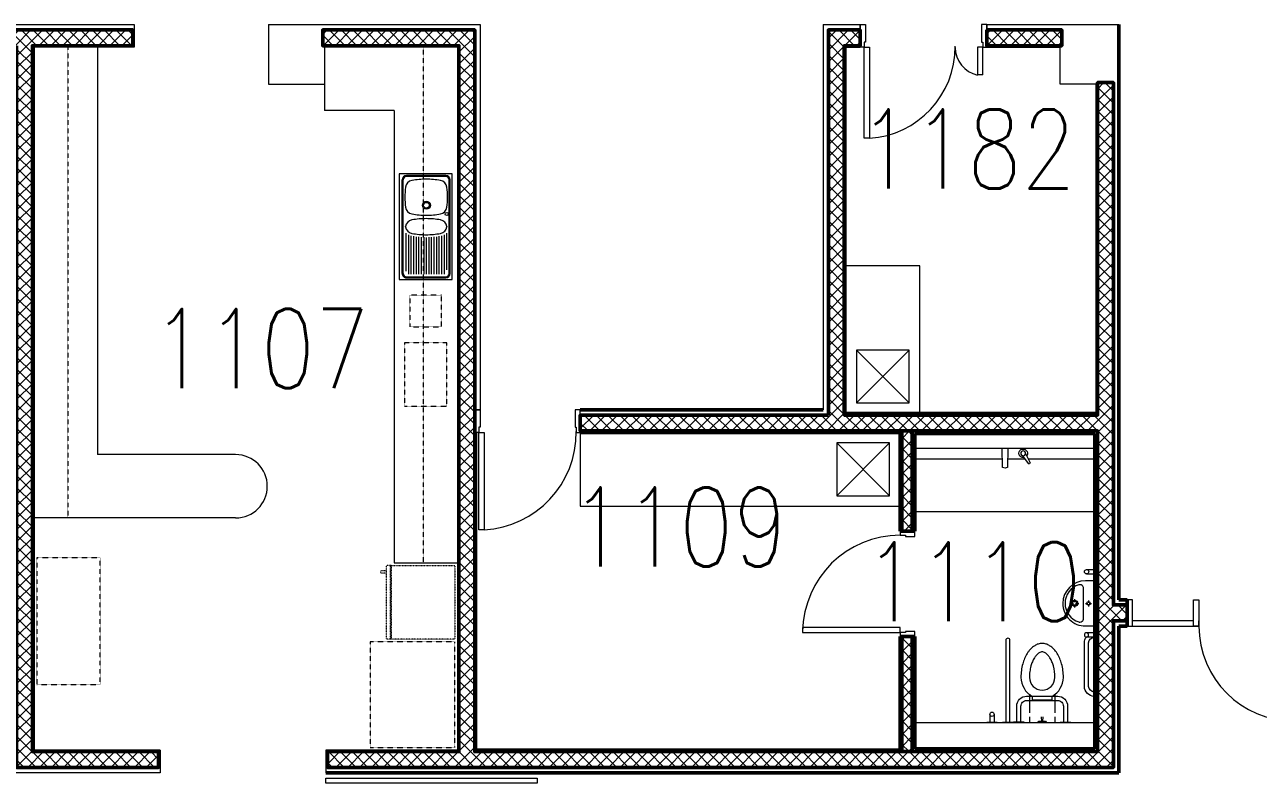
# Model space of a CAD drawing. Header units: inches. Extents: x 13084 to 220150, y 6494 to 167180.
# Drawn here: x 173041 to 184728, y 149740 to 156930 of the extents above; entities that cross this region are included whole.
import ezdxf
from ezdxf.enums import TextEntityAlignment as Align

# ---------------------------------------------------------------- set-up
doc = ezdxf.new("R2010")
doc.units = ezdxf.units.IN
doc.header["$MEASUREMENT"] = 0
doc.linetypes.add('Ground Floor$0$HIDDEN', pattern=[0.375, 0.25, -0.125])
for name, color, linetype, lineweight in [('Ground Floor$0$A-G250-M-Walls-Blockwork', 7, 'Continuous', 25), ('Ground Floor$0$A-G252-H-Internal-Walls', 251, 'Continuous', 9), ('Ground Floor$0$A-G312-M-Wall-Finish-Plaster', 7, 'Continuous', 15), ('Ground Floor$0$A-G321-M-Window', 251, 'Continuous', 9), ('Ground Floor$0$A-G322-M-Door', 251, 'Continuous', 15), ('Ground Floor$0$A-G4-M-Furniture-and-Fittings', 251, 'Continuous', 9), ('Ground Floor$0$A-G4-M-Furniture-Built-In', 251, 'Continuous', 9), ('Ground Floor$0$A-G44-G-Fittings-Sanitary', 251, 'Continuous', 15), ('Ground Floor$0$Z-Z001-S-Room-Name-Identification-250', 7, 'Continuous', 15)]:
    doc.layers.add(name, color=color, linetype=linetype, lineweight=lineweight)
doc.layers.add('Ground Floor$0$A-G4-M-Furniture-and-Fittings-Hidden', color=251, linetype='Ground Floor$0$HIDDEN', lineweight=0, plot=False)
doc.styles.add('Ground Floor$0$Tag-RomanS', font='romans.shx', dxfattribs={"width": 0.8})
pattern_1 = [(45, (31615.24, 164129.57), (-56.1266, 56.1266), []), (135, (31615.24, 164129.57), (-56.1266, -56.1266), [])]

# ---------------------------------------------------------------- blocks, each defined once
blk = doc.blocks.new('Ground Floor$0$d60')
at = {"layer": 'Ground Floor$0$A-G322-M-Door', "elevation": 0}
for points in [[(153421, -8857), (153371, -8857), (153371, -9107), (153421, -9107)], [(153371, -10007), (153321, -10007), (153321, -9107), (153371, -9107)]]:
    blk.add_lwpolyline(points, close=True, dxfattribs=at)
at = {"layer": 'Ground Floor$0$A-G322-M-Door'}
blk.add_arc((153371, -9107, 0), 900, 180, 270, dxfattribs=at)
blk = doc.blocks.new('Ground Floor$0$tag-roomname')
at = {"lineweight": 18, "ltscale": 0.01, "style": 'Ground Floor$0$Tag-RomanS', "width": 0.8}
blk.add_attdef('ROOM_NO_2', text='', height=3, dxfattribs=at).set_placement((0, 1.612), align=Align.MIDDLE_CENTER)
at = {"linetype": 'ByBlock', "lineweight": 13, "ltscale": 0.01, "style": 'Ground Floor$0$Tag-RomanS', "width": 0.8, "flags": 1}
for tag, p in [('ROOM_NAME_1', (0, -2.288)), ('AREA', (0, -5.744))]:
    blk.add_attdef(tag, text='', height=2.8, dxfattribs=at).set_placement(p, align=Align.MIDDLE_CENTER)
blk = doc.blocks.new('Ground Floor$0$vending machine')
at = {"linetype": 'Ground Floor$0$HIDDEN', "ltscale": 0.5}
blk.add_lwpolyline([(200, 1000), (-600, 1000), (-600, 0), (200, 0)], close=True, dxfattribs=at)
blk = doc.blocks.new('Ground Floor$0$ref-top')
at = {"linetype": 'Ground Floor$0$HIDDEN', "ltscale": 0.3}
for p, q in [((0, -600), (0, -650)), ((50, -650), (50, -700)), ((75, -650), (75, -700)), ((700, -600), (700, -650))]:
    blk.add_line(p, q, dxfattribs=at)
blk.add_lwpolyline([(0, -600), (0, 0), (700, 0), (700, -600)], close=True, dxfattribs=at)
for points in [[(0, -610), (700, -610)], [(0, -650), (700, -650)], [(75, -700), (50, -700)]]:
    blk.add_lwpolyline(points, dxfattribs=at)
blk = doc.blocks.new('Ground Floor$0$lava3')
at = {"layer": 'Ground Floor$0$A-G4-M-Furniture-and-Fittings'}
for p, q in [((500, 0), (-500, 0)), ((-500, 0), (-500, -500)), ((500, -500), (500, 0)), ((-485, -58), (-485, -432)), ((-475, -58), (-475, -432)), ((445, -18), (-445, -18)), ((445, -28), (-445, -28)), ((-2, -49), (2, -49)), ((60, -52), (410, -52)), ((78, -76), (450, -76)), ((87, -100), (450, -100)), ((475, -432), (475, -58)), ((485, -432), (485, -58)), ((91, -124), (450, -124)), ((95, -149), (450, -149)), ((97, -173), (450, -173)), ((99, -197), (450, -197)), ((100, -221), (450, -221)), ((95, -341), (450, -341)), ((97, -317), (450, -317)), ((99, -293), (450, -293)), ((100, -269), (450, -269)), ((101, -245), (450, -245)), ((445, -462), (-445, -462)), ((2, -441), (-2, -441)), ((60, -438), (422, -438)), ((78, -414), (450, -414)), ((87, -390), (450, -390)), ((91, -366), (450, -366)), ((-500, -500), (500, -500)), ((445, -472), (-445, -472))]:
    blk.add_line(p, q, dxfattribs=at)
blk.add_lwpolyline([(76, -245, 0.045328), (64, -110)], format="xyb", dxfattribs=at)
for centre, radius in [((-120, -51), 14.1), ((-203, -243), 38), ((-203, -243), 27.5)]:
    blk.add_circle(centre, radius, dxfattribs=at)
for centre, radius, start, end in [((-445, -58), 40, 90, 180), ((-445, -58), 30, 90, 180), ((300, -245), 750, 169.6188, 180), ((-364, -123), 75, 97.23, 169.6188), ((-279, -793), 750, 90, 97.23), ((-279, -793), 750, 82.77, 90), ((-194, -123), 75, 10.3812, 82.77), ((-858, -245), 750, 0, 10.3812), ((674, -245), 750, 169.6188, 180), ((10, -123), 75, 99.6604, 169.6188), ((-10, -123), 75, 10.3812, 80.3396), ((445, -58), 40, 0, 90), ((445, -58), 30, 0, 90), ((300, -245), 750, 180, 190.3812), ((-858, -245), 750, 349.6188, 0), ((674, -245), 750, 180, 190.3812), ((-674, -245), 750, 349.6188, 0), ((-445, -432), 40, 180, 270), ((-445, -432), 30, 180, 270), ((-364, -367), 75, 190.3812, 262.77), ((-279, 303), 750, 262.77, 270), ((-279, 303), 750, 270, 277.23), ((-194, -367), 75, 277.23, 349.6188), ((10, -367), 75, 190.3812, 260.3396), ((-10, -367), 75, 279.6604, 349.6188), ((445, -432), 40, 270, 0), ((445, -432), 30, 270, 0)]:
    blk.add_arc(centre, radius, start, end, dxfattribs=at)
blk = doc.blocks.new('Ground Floor$0$Grab Bar-Top')
for p, q in [((-20, 79), (-20, 5)), ((20, 79), (20, 5))]:
    blk.add_line(p, q)
blk.add_lwpolyline([(-50, 5), (50, 5), (50, 0), (-50, 0)], close=True)
blk.add_circle((0, 79, 0), 20.1)
blk = doc.blocks.new('Ground Floor$0$Hand Rail-Top')
blk.add_lwpolyline([(20, 5), (20, 780, 1), (-20, 780), (-20, 5)], format="xyb")
blk.add_lwpolyline([(50, 0), (-50, 0), (-50, 5), (50, 5)], close=True)
blk = doc.blocks.new('Ground Floor$0$WC1-Top')
for p, q in [((-120, 268), (-120, 94)), ((120, 268), (120, 94)), ((-120, 54), (-120, 0)), ((-11, 54), (-7, 13)), ((7, 13), (11, 54)), ((120, 54), (120, 0))]:
    blk.add_line(p, q)
at = {"elevation": 0}
for points in [[(-94, 251), (-94, 215), (94, 215), (94, 251, 0.136498), (172, 325, 0.136498), (201, 429, 0.031676), (197, 494, 0.031676), (184, 557, 0.038178), (167, 608, 0.038178), (142, 656, 0.053416), (110, 696, 0.053415), (71, 729, 0.073292), (37, 745, 0.0875), (0, 750, 0.07329), (-37, 745, 0.073292), (-71, 729, 0.053415), (-110, 696, 0.026689), (-127, 677, 0.026689), (-142, 656, 0.038178), (-167, 608, 0.038178), (-184, 557, 0.031676), (-197, 494, 0.031676), (-201, 429, 0.136498), (-172, 325, 0.136498), (-94, 251, 0.999995)], [(0, 308, 0.414214), (120, 429, 0.063415), (107, 537, 0.038178), (93, 576, 0.038178), (74, 613, 0.053415), (53, 640, 0.053415), (27, 662, 0.073291), (14, 668, 0.07329), (0, 670, 0.073292), (-14, 668, 0.07329), (-27, 662, 0.053417), (-53, 640, 0.053413), (-74, 613, 0.03818), (-93, 576, 0.038176), (-107, 537, 0.031678), (-117, 483, 0.031674), (-120, 429, 0.414216), (0, 308, -0.000002)]]:
    blk.add_lwpolyline(points, format="xyb", dxfattribs=at)
for points in [[(-241, 5), (-241, 156, -0.198912), (-214, 223, -0.198912), (-147, 250), (147, 250, -0.198912), (214, 223, -0.198912), (241, 156), (241, 5)], [(-201, 5), (-201, 156, -0.198912), (-185, 194, -0.198912), (-147, 210), (147, 210, -0.198912), (185, 194, -0.198912), (201, 156), (201, 5)]]:
    blk.add_lwpolyline(points, format="xyb")
for points in [[(-171, 5), (-271, 5), (-271, 0), (-171, 0)], [(-33, 13), (33, 13), (40, 0), (-40, 0)], [(171, 5), (271, 5), (271, 0), (171, 0)]]:
    blk.add_lwpolyline(points, close=True)
blk = doc.blocks.new('Ground Floor$0$Towel Rail-Grab Bar-Top')
for p, q in [((-581, 6), (-581, 80, 0)), ((-541, 6), (-541, 80, 0)), ((-72, 100, 0), (-488, 100, 0)), ((-72, 60, 0), (-488, 60, 0))]:
    blk.add_line(p, q)
for points in [[(-619, 6), (-501, 6), (-501, 0), (-619, 0)], [(-59, 6), (59, 6), (59, 0), (-59, 0)]]:
    blk.add_lwpolyline(points, close=True)
blk.add_circle((-561, 80, 0), 20.1)
for centre, radius, start, end in [((-482, 1), 99.5, 93.3823, 126.5175), ((-481, 1), 59.6, 95.932, 174.5979), ((-78, 1), 99.5, 3.1797, 86.6177), ((-79, 1), 59.6, 5.4021, 84.068)]:
    blk.add_arc(centre, radius, start, end)
blk = doc.blocks.new('Ground Floor$0$Faucet-Top')
blk.add_lwpolyline([(-181, 23), (0, 27), (0, -27), (-181, -23, -0.29963), (-181, 23)], format="xyb")
blk = doc.blocks.new('Ground Floor$0$soap dispenser')
at = {"layer": 'Ground Floor$0$A-G44-G-Fittings-Sanitary'}
for p, q in [((-28, -14), (-132, 66)), ((0, 31), (-119, 88))]:
    blk.add_line(p, q, dxfattribs=at)
blk.add_circle((0, 0), 31.3, dxfattribs=at)
for centre, radius, start, end in [((-116, 71), 17.1, 99.4484, 197.6935), ((0, 0), 54.6, 173.7499, 123.392)]:
    blk.add_arc(centre, radius, start, end, dxfattribs=at)
blk = doc.blocks.new('Ground Floor$0$WB-Top')
for p, q in [((-10, 193), (-40, 193)), ((0, 233), (0, 203)), ((0, 184), (0, 153)), ((40, 193), (10, 193)), ((-6, 61), (-29, 61)), ((0, 89), (0, 66)), ((0, 54), (0, 32)), ((28, 61), (6, 61))]:
    blk.add_line(p, q)
at = {"ltscale": 0.02}
for points in [[(-214, 0), (214, 0), (214, 89, 0.411647), (0, 305, 0.42194), (-214, 89), (-214, 0)], [(-142, 108), (142, 108, 0.239095), (170, 122, 0.159338), (177, 143, 0.07683), (176, 154, 0.326978), (0, 283, 0.326978), (-176, 154, 0.07683), (-177, 143, 0.159338), (-170, 122, 0.239095), (-142, 108)]]:
    blk.add_lwpolyline(points, format="xyb", dxfattribs=at)
for centre, radius in [((0, 193), 28.7), ((0, 193), 20), ((0, 61), 17.2)]:
    blk.add_circle(centre, radius)

msp = doc.modelspace()

# ---------------------------------------------------------------- hatches: boundary and pattern name
at = {"layer": 'Ground Floor$0$A-G252-H-Internal-Walls'}
h = msp.add_hatch(dxfattribs=at)
h.set_pattern_fill('ANSI37', color=256, scale=25, style=0)
h.set_pattern_definition(pattern_1)
h.paths.add_polyline_path([(173115, 156730), (174065, 156730), (174065, 156880), (172865, 156880), (172865, 156730), (172965, 156730), (172965, 149890), (174310, 149890), (174310, 150040), (173115, 150040)])
h = msp.add_hatch(dxfattribs=at)
h.set_pattern_fill('ANSI37', color=256, scale=25, style=0)
h.set_pattern_definition(pattern_1)
h.paths.add_polyline_path([(180655, 153230), (178305, 153230), (178305, 153080), (183205, 153080), (183205, 150040), (177305, 150040), (177305, 156880), (175865, 156880), (175865, 156730), (177155, 156730), (177155, 150040), (175910, 150040), (175910, 149890), (183355, 149890), (183355, 151280), (183486, 151280), (183486, 151430), (183355, 151430), (183355, 156380), (183205, 156380), (183205, 153230), (180805, 153230), (180805, 156730), (180955, 156730), (180955, 156880), (180655, 156880), (180655, 153230)])
h = msp.add_hatch(dxfattribs=at)
h.set_pattern_fill('ANSI37', color=256, scale=25, style=0)
h.set_pattern_definition(pattern_1)
h.paths.add_polyline_path([(182865, 156880), (182155, 156880), (182155, 156730), (182865, 156730)])
h = msp.add_hatch(dxfattribs=at)
h.set_pattern_fill('ANSI37', color=256, scale=25, style=0)
h.set_pattern_definition(pattern_1)
h.paths.add_polyline_path([(181450, 153080), (181350, 153080), (181350, 152130), (181450, 152130)])
h = msp.add_hatch(dxfattribs=at)
h.set_pattern_fill('ANSI37', color=256, scale=25, style=0)
h.set_pattern_definition(pattern_1)
h.paths.add_polyline_path([(181450, 151130), (181350, 151130), (181350, 150040), (181450, 150040)])

# ---------------------------------------------------------------- linework, layer by layer
at = {"layer": 'Ground Floor$0$A-G250-M-Walls-Blockwork', "lineweight": 50, "ltscale": 0.02}
for p, q in [((175865, 156880, 0), (175865, 156730, 0)), ((178305, 153230, 0), (178305, 153080, 0)), ((181450, 153080, 0), (181350, 153080, 0)), ((181350, 153080, 0), (181350, 152130, 0)), ((181450, 152130, 0), (181450, 153080, 0)), ((181350, 152130, 0), (181450, 152130, 0)), ((183355, 149890, 0), (183355, 151280, 0)), ((181450, 151130, 0), (181350, 151130, 0)), ((181350, 151130, 0), (181350, 150040, 0)), ((181450, 150040, 0), (181450, 151130, 0)), ((181450, 150040, 0), (181350, 150040, 0))]:
    msp.add_line(p, q, dxfattribs=at)
at = {"layer": 'Ground Floor$0$A-G250-M-Walls-Blockwork'}
for p, q in [((183355, 151430, 0), (183486, 151430, 0)), ((183486, 151430, 0), (183486, 151280, 0)), ((183486, 151280, 0), (183355, 151280, 0))]:
    msp.add_line(p, q, dxfattribs=at)
at = {"layer": 'Ground Floor$0$A-G250-M-Walls-Blockwork', "lineweight": 50, "ltscale": 0.02, "elevation": 0}
for points in [[(172965, 156730), (172965, 149890), (174310, 149890), (174310, 150040), (173115, 150040), (173115, 156730), (174065, 156730), (174065, 156880), (172865, 156880), (172865, 156730)], [(180655, 153230), (178305, 153230), (178305, 153080), (183205, 153080), (183205, 150040), (177305, 150040), (177305, 156880), (175865, 156880), (175865, 156730), (177155, 156730), (177155, 150040), (175910, 150040), (175910, 149890), (183355, 149890), (183355, 151280), (183486, 151280), (183486, 151430), (183355, 151430), (183355, 156380), (183205, 156380), (183205, 153230), (180805, 153230), (180805, 156730), (180955, 156730), (180955, 156880), (180655, 156880), (180655, 153230)]]:
    msp.add_lwpolyline(points, close=True, dxfattribs=at)
at = {"layer": 'Ground Floor$0$A-G250-M-Walls-Blockwork', "lineweight": 50, "ltscale": 0.02}
msp.add_lwpolyline([(182155, 156880), (182155, 156730), (182865, 156730), (182865, 156880)], close=True, dxfattribs=at)
at = {"layer": 'Ground Floor$0$A-G312-M-Wall-Finish-Plaster'}
for p, q in [((172865, 156930, 0), (174080, 156930, 0)), ((174080, 156930, 0), (174080, 156715, 0)), ((175350, 156930, 0), (177355, 156930, 0)), ((175350, 156930, 0), (175350, 156365, 0)), ((177355, 156930, 0), (177355, 153280, 0)), ((180605, 156930), (180955, 156930)), ((180605, 156930), (180605, 153280, 0)), ((180955, 156930), (180955, 156880)), ((182155, 156930), (183405, 156930)), ((182155, 156930), (182155, 156880)), ((180955, 156730), (180955, 156715)), ((182155, 156730), (182155, 156715)), ((173130, 156715, 0), (173130, 150055)), ((174080, 156715, 0), (173130, 156715, 0)), ((175880, 156715, 0), (175880, 156365, 0)), ((177140, 156715, 0), (175880, 156715, 0)), ((177140, 156715, 0), (177140, 150055, 0)), ((180820, 156715), (180820, 153245, 0)), ((180820, 156715), (180955, 156715)), ((182155, 156715), (182850, 156715)), ((182850, 156365), (182850, 156715)), ((175350, 156365, 0), (175880, 156365, 0)), ((183190, 156365, 0), (182850, 156365)), ((183190, 156365, 0), (183190, 153245, 0)), ((177355, 153280, 0), (177305, 153280)), ((178305, 153230, 0), (178305, 153280)), ((177320, 153065, 0), (177305, 153065)), ((177320, 153065, 0), (177320, 150055, 0)), ((178305, 153065, 0), (178305, 153080, 0)), ((174325, 150055, 0), (173130, 150055, 0)), ((174325, 150055, 0), (174325, 149840, 0)), ((175895, 150055, 0), (175895, 149840, 0)), ((177140, 150055, 0), (175895, 150055, 0)), ((174325, 149840, 0), (167815, 149840, 0))]:
    msp.add_line(p, q, dxfattribs=at)
at = {"layer": 'Ground Floor$0$A-G312-M-Wall-Finish-Plaster', "lineweight": 50, "ltscale": 0.02}
for p, q in [((183405, 156930, 0), (183405, 151480, 0)), ((180605, 153280, 0), (178305, 153280)), ((183190, 153245, 0), (180820, 153245, 0)), ((178305, 153065), (181335, 153065, 0)), ((181335, 153065, 0), (181335, 152130, 0)), ((181475, 153055, 0), (181475, 152130, 0)), ((181475, 153055, 0), (183180, 153055, 0)), ((183180, 153055, 0), (183180, 150065, 0)), ((181335, 152130, 0), (181350, 152130, 0)), ((181475, 152130, 0), (181450, 152130, 0)), ((183405, 151480, 0), (183486, 151480)), ((183486, 151480, 0), (183486, 151430, 0)), ((183405, 151230, 0), (183486, 151230, 0)), ((183405, 151230, 0), (183405, 149840, 0)), ((183486, 151280, 0), (183486, 151230, 0)), ((181335, 151130, 0), (181350, 151130, 0)), ((181335, 151130, 0), (181335, 150055, 0)), ((181450, 151130, 0), (181475, 151130, 0)), ((181475, 151130, 0), (181475, 150065, 0)), ((181335, 150055, 0), (177320, 150055, 0)), ((183180, 150065, 0), (181475, 150065, 0)), ((183405, 149840, 0), (175895, 149840, 0))]:
    msp.add_line(p, q, dxfattribs=at)
at = {"layer": 'Ground Floor$0$A-G321-M-Window'}
for p, q in [((183486, 151230, 0), (184165, 151230, 0)), ((184115, 151280, 0), (183536, 151280, 0)), ((184165, 151230, 0), (184165, 151280, 0))]:
    msp.add_line(p, q, dxfattribs=at)
at = {"layer": 'Ground Floor$0$A-G321-M-Window', "elevation": 0}
for points in [[(183536, 151480), (183486, 151480), (183486, 151230), (183536, 151230)], [(184115, 151480), (184165, 151480), (184165, 151230), (184115, 151230)]]:
    msp.add_lwpolyline(points, close=True, dxfattribs=at)
at = {"layer": 'Ground Floor$0$A-G322-M-Door'}
msp.add_line((182117, 156453), (182067, 156453), dxfattribs=at)
for points in [[(181005, 156765), (180993, 156765), (180993, 156715), (180955, 156715), (180955, 156930), (181005, 156930)], [(182105, 156765), (182117, 156765), (182117, 156715), (182155, 156715), (182155, 156930), (182105, 156930)], [(181043, 155853), (180993, 155853), (180993, 156715), (181043, 156715)]]:
    msp.add_lwpolyline(points, close=True, dxfattribs=at)
msp.add_lwpolyline([(182117, 156453), (182117, 156715), (182067, 156715), (182067, 156453)], dxfattribs=at)
at = {"layer": 'Ground Floor$0$A-G322-M-Door', "elevation": 0}
for points in [[(177355, 153115), (177343, 153115), (177343, 153065), (177305, 153065), (177305, 153280), (177355, 153280)], [(178255, 153115), (178267, 153115), (178267, 153065), (178305, 153065), (178305, 153280), (178255, 153280)], [(177393, 152141), (177343, 152141), (177343, 153065), (177393, 153065)], [(180411, 151218), (180411, 151168), (181335, 151168), (181335, 151218)], [(175895, 149790), (177895, 149790), (177895, 149740), (175895, 149740)]]:
    msp.add_lwpolyline(points, close=True, dxfattribs=at)
for points in [[(181385, 152080), (181475, 152080), (181475, 152130), (181335, 152130), (181335, 152092), (181385, 152092), (181385, 152080)], [(181335, 151168), (181335, 151130), (181475, 151130), (181475, 151180), (181385, 151180), (181385, 151168), (181335, 151168)]]:
    msp.add_lwpolyline(points, dxfattribs=at)
at = {"layer": 'Ground Floor$0$A-G322-M-Door'}
for centre, radius, start, end in [((180993, 156715), 862, 273.3392, 0.6531), ((182128, 156718), 273, 180.7998, 257.157), ((177343, 153065), 924, 273.1044, 0.6141), ((181335, 151167, 0), 924, 90.0036, 179.2475)]:
    msp.add_arc(centre, radius, start, end, dxfattribs=at)
at = {"layer": 'Ground Floor$0$A-G4-M-Furniture-and-Fittings'}
for p, q in [((180920, 153345, 0), (181420, 153845, 0)), ((180920, 153845, 0), (181420, 153345, 0)), ((181235, 152965, 0), (180735, 152465, 0)), ((181235, 152465, 0), (180735, 152965, 0))]:
    msp.add_line(p, q, dxfattribs=at)
at = {"layer": 'Ground Floor$0$A-G4-M-Furniture-and-Fittings', "elevation": 0}
for points in [[(180820, 153245), (181520, 153245), (181520, 154645), (180820, 154645)], [(180920, 153345), (181420, 153345), (181420, 153845), (180920, 153845)], [(181335, 153065), (178305, 153065), (178305, 152365), (181335, 152365)], [(181235, 152965), (180735, 152965), (180735, 152465), (181235, 152465)]]:
    msp.add_lwpolyline(points, close=True, dxfattribs=at)
at = {"layer": 'Ground Floor$0$A-G4-M-Furniture-and-Fittings-Hidden', "ltscale": 0.5, "elevation": 0}
for points in [[(176990, 154365), (176690, 154365), (176690, 154065), (176990, 154065)], [(177040, 153915), (176640, 153915), (176640, 153315), (177040, 153315)], [(173755, 151877), (173155, 151877), (173155, 150677), (173755, 150677)]]:
    msp.add_lwpolyline(points, close=True, dxfattribs=at)
at = {"layer": 'Ground Floor$0$A-G4-M-Furniture-Built-In', "linetype": 'Ground Floor$0$HIDDEN', "ltscale": 0.5}
for p, q in [((173450, 156715, 0), (173450, 152255, 0)), ((176820, 151830, 0), (176820, 156715, 0))]:
    msp.add_line(p, q, dxfattribs=at)
at = {"layer": 'Ground Floor$0$A-G4-M-Furniture-Built-In'}
for p, q in [((173730, 156715, 0), (173730, 152855, 0)), ((175880, 156365, 0), (175880, 156115, 0)), ((176540, 156115, 0), (175880, 156115, 0)), ((176540, 156115, 0), (176540, 151830, 0)), ((175040, 152855, 0), (173730, 152855, 0)), ((175040, 152255, 0), (173130, 152255, 0)), ((176540, 151830, 0), (177140, 151830, 0))]:
    msp.add_line(p, q, dxfattribs=at)
msp.add_arc((175040, 152555, 0), 300, 270, 90, dxfattribs=at)
at = {"layer": 'Ground Floor$0$A-G44-G-Fittings-Sanitary'}
for p, q in [((181475, 152915, 0), (183180, 152915, 0)), ((181475, 152815, 0), (182303, 152815, 0)), ((182352, 152815, 0), (182513, 152815, 0)), ((182548, 152815, 0), (183180, 152815, 0)), ((181475, 152315, 0), (183180, 152315, 0)), ((181475, 150315, 0), (183181, 150315, 0))]:
    msp.add_line(p, q, dxfattribs=at)

# ---------------------------------------------------------------- block references
at = {"layer": 'Ground Floor$0$A-G322-M-Door'}
msp.add_blockref('Ground Floor$0$d60', (31694, 160337, 0), dxfattribs=at)
at = {"layer": 'Ground Floor$0$A-G4-M-Furniture-and-Fittings-Hidden', "ltscale": 0.5, "rotation": 270}
msp.add_blockref('Ground Floor$0$ref-top', (177115, 151805, 0), dxfattribs=at)
at = {"layer": 'Ground Floor$0$A-G4-M-Furniture-and-Fittings-Hidden', "ltscale": 0.5}
msp.add_blockref('Ground Floor$0$vending machine', (176915, 150080, 0), dxfattribs=at)
at = {"layer": 'Ground Floor$0$A-G4-M-Furniture-Built-In', "rotation": 270}
msp.add_blockref('Ground Floor$0$lava3', (177090, 155015, 0), dxfattribs=at)
at = {"layer": 'Ground Floor$0$A-G44-G-Fittings-Sanitary', "rotation": 90}
for name, p in [('Ground Floor$0$Faucet-Top', (182328, 152915, 0)), ('Ground Floor$0$Grab Bar-Top', (183180, 151745, 0)), ('Ground Floor$0$WB-Top', (183180, 151445, 0))]:
    msp.add_blockref(name, p, dxfattribs=at)
at = {"layer": 'Ground Floor$0$A-G44-G-Fittings-Sanitary', "xscale": -0.75, "yscale": 0.75, "zscale": 0.75, "rotation": 270.0000000027792}
msp.add_blockref('Ground Floor$0$soap dispenser', (182500, 152867, 0), dxfattribs=at)
at = {"layer": 'Ground Floor$0$A-G44-G-Fittings-Sanitary'}
for name, p in [('Ground Floor$0$Hand Rail-Top', (182355, 150315, 0)), ('Ground Floor$0$WC1-Top', (182680, 150315, 0)), ('Ground Floor$0$Grab Bar-Top', (182205, 150315, 0))]:
    msp.add_blockref(name, p, dxfattribs=at)
at = {"layer": 'Ground Floor$0$A-G44-G-Fittings-Sanitary', "xscale": -1, "rotation": 90}
msp.add_blockref('Ground Floor$0$Towel Rail-Grab Bar-Top', (183180, 150585, 0), dxfattribs=at)
at = {"layer": 'Ground Floor$0$Z-Z001-S-Room-Name-Identification-250'}
ref = msp.add_blockref('Ground Floor$0$tag-roomname', (181970, 155348), dxfattribs=dict(at, xscale=250, yscale=250, zscale=250))
ref.add_attrib('ROOM_NO_2', '1182', dxfattribs={"layer": '0', "lineweight": 18, "ltscale": 0.01, "height": 750, "style": 'Ground Floor$0$Tag-RomanS', "width": 0.8}).set_placement((181970, 155751), align=Align.MIDDLE_CENTER)
ref = msp.add_blockref('Ground Floor$0$tag-roomname', (175276, 153457, 0), dxfattribs=dict(at, xscale=250, yscale=250, zscale=250))
ref.add_attrib('ROOM_NO_2', '1107', dxfattribs={"layer": '0', "lineweight": 18, "ltscale": 0.01, "height": 750, "style": 'Ground Floor$0$Tag-RomanS', "width": 0.8}).set_placement((175276, 153860, 0), align=Align.MIDDLE_CENTER)
ref = msp.add_blockref('Ground Floor$0$tag-roomname', (179241, 151766), dxfattribs=dict(at, xscale=250, yscale=250, zscale=250))
ref.add_attrib('ROOM_NO_2', '1109', dxfattribs={"layer": '0', "lineweight": 18, "ltscale": 0.01, "height": 750, "style": 'Ground Floor$0$Tag-RomanS', "width": 0.8}).set_placement((179241, 152169), align=Align.MIDDLE_CENTER)
ref = msp.add_blockref('Ground Floor$0$tag-roomname', (182024, 151247, 0), dxfattribs=dict(at, xscale=250, yscale=250, zscale=250))
ref.add_attrib('ROOM_NO_2', '1110', dxfattribs={"layer": '0', "lineweight": 18, "ltscale": 0.01, "height": 750, "style": 'Ground Floor$0$Tag-RomanS', "width": 0.8}).set_placement((182024, 151650, 0), align=Align.MIDDLE_CENTER)

doc.saveas('drawing.dxf')
